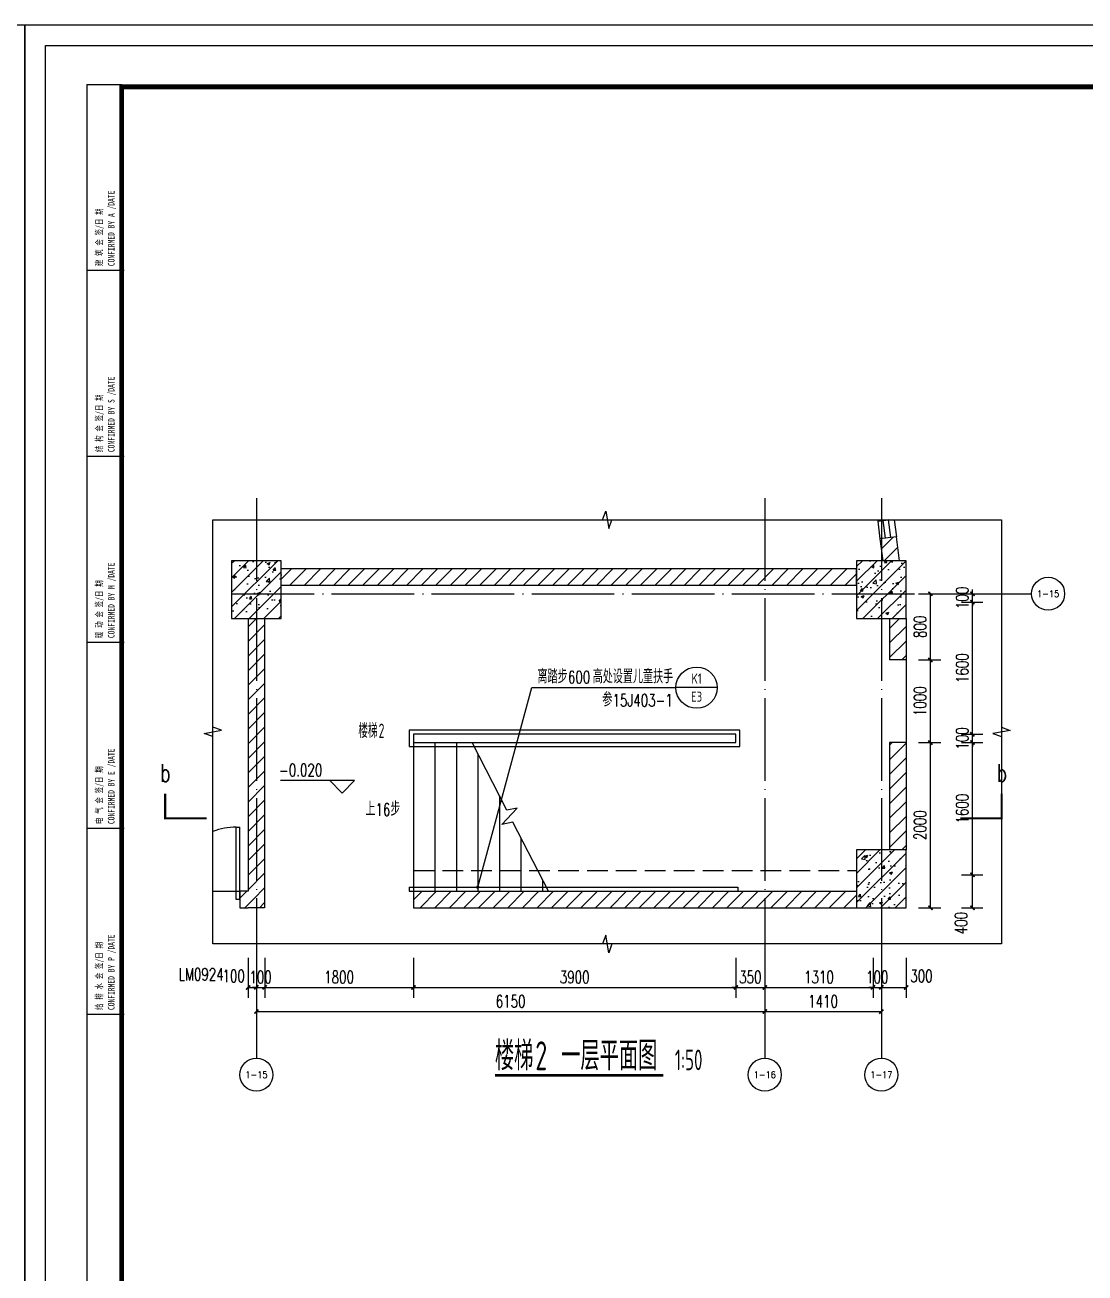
# Model space of a CAD drawing. Header units: millimetres. Extents: x -1048436 to -185795, y -983427 to 400387.
# Drawn here: x -578919 to -566095, y -673750 to -658650 of the extents above; entities that cross this region are included whole.
import ezdxf
from ezdxf.enums import TextEntityAlignment as Align

# ---------------------------------------------------------------- set-up
doc = ezdxf.new("R2010")
doc.units = ezdxf.units.MM
doc.header["$LTSCALE"] = 500
doc.linetypes.add('DASH', pattern=[0.35, 0.25, -0.1])
doc.linetypes.add('DOTE', pattern=[2.42, 2, -0.2, 0.02, -0.2])
for name, color, linetype in [('2017_11-sheet-L2$0$C-SHET-TTLB', 11, 'Continuous'), ('C-SHET-TTLB', 11, 'Continuous'), ('COLUMN', 254, 'Continuous'), ('DIM_LEAD', 3, 'Continuous'), ('DIM_SYMB', 3, 'Continuous'), ('PUB_DIM', 3, 'Continuous'), ('PUB_HATCH', 8, 'Continuous'), ('PUB_TEXT', 7, 'Continuous'), ('STAIR', 2, 'Continuous'), ('WINDOW', 4, 'Continuous'), ('建-填充', 9, 'Continuous'), ('建-墙', 254, 'Continuous'), ('建-文字', 4, 'Continuous'), ('建-符号', 13, 'Continuous'), ('建-符号-门编号', 13, 'Continuous'), ('建-轴线', 16, 'DOTE'), ('建-门扇', 32, 'Continuous')]:
    doc.layers.add(name, color=color, linetype=linetype)
doc.styles.add('2017_11-sheet-L2$0$SHEET-ECADI', font='simhei.ttf', dxfattribs={"width": 0.7})
doc.styles.add('_TCH_AXIS', font='COMPLEX', dxfattribs={"bigfont": 'GBCBIG'})
doc.styles.add('_TCH_DIM', font='SIMPLEX', dxfattribs={"bigfont": 'GBCBIG'})
doc.styles.add('_TCH_DIM_T3', font='SIMPLEX', dxfattribs={"width": 0.705882, "bigfont": 'GBCBIG'})
doc.styles.add('_TCH_LABEL', font='COMPLEX', dxfattribs={"bigfont": 'GBCBIG'})
doc.styles.add('_TCH_WINDOW', font='SIMPLEX', dxfattribs={"height": 3.5, "bigfont": 'GBCBIG'})
doc.styles.add('ECADI', font='hzs.shx', dxfattribs={"width": 0.7, "bigfont": 'hztxt.shx'})
doc.styles.add('XD2008', font='xd-hzs.shx', dxfattribs={"width": 0.7, "bigfont": 'xd-hztxt.shx'})
doc.dimstyles.new('_TCH_ARCH&&50', dxfattribs={"dimtxt": 148.75, "dimasz": 50, "dimexe": 125, "dimexo": 150, "dimgap": 50, "dimtad": 1, "dimdec": 0, "dimzin": 0, "dimdsep": 46, "dimtxsty": '_TCH_DIM_T3', "dimblk": 'ARCHTICK', "dimcen": 0.09, "dimclrt": 7, "dimazin": 2, "dimtfac": 1, "dimtdec": 0, "dimtix": 1, "dimtmove": 2, "dimatfit": 3, "dimldrblk": 'ARCHTICK', "dimfxl": 1, "dimtolj": 1, "dimtzin": 0, "dimarcsym": 0})
pattern_1 = [(45, (0, 89.76), (-88.388383, 88.388383), [])]
pattern_2 = [(45, (0, 0), (-88.388348, 88.388348), []), (50, (0, 0), (358.63009, -31.37607), [37.5, -412.5]), (355, (0, 0), (-69.37567, 376.09607), [30, -330]), (100.4514, (29.9, -2.6), (289.25469, 344.71977), [31.8701, -350.57106]), (46.1842, (0, 100), (533.62052, -82.7595), [56.25, -618.75]), (96.6356, (44.47, 93.1), (467.33135, 487.05894), [47.80514, -525.8565]), (351.1842, (0, 100), (467.33097, 487.0593), [45, -495]), (21, (50, 75), (298.45353, -201.30945), [37.5, -412.5]), (326, (50, 75), (121.65767, 362.57502), [30, -330]), (71.4514, (74.87, 58.22), (420.11131, 161.26525), [31.8701, -350.57106]), (37.5, (0, 0), (6.079928, 166.446927), [0, -326, 0, -335, 0, -331.25]), (7.5, (0, 0), (131.53477, 197.205856), [0, -191, 0, -318.5, 0, -126.25]), (327.5, (-111.5, 0), (266.911218, -11.277436), [0, -125, 0, -390, 0, -517.5]), (317.5, (-161.5, 0), (291.593085, 50.05249), [0, -162.5, 0, -259, 0, -367.5])]

# ---------------------------------------------------------------- blocks, each defined once
blk = doc.blocks.new('2017_11-sheet-L2$0$2014SHEET-L')
at = {"layer": '2017_11-sheet-L2$0$C-SHET-TTLB'}
for p, q in [((0, -45), (-9, -45)), ((0, -90), (-9, -90)), ((0, -135), (-9, -135)), ((0, -180), (-9, -180)), ((0, -225), (-9, -225))]:
    blk.add_line(p, q, dxfattribs=at)
at = {"layer": '2017_11-sheet-L2$0$C-SHET-TTLB', "style": '2017_11-sheet-L2$0$SHEET-ECADI', "width": 0.7}
for s, p in [('CONFIRMED BY A /DATE', (-2.33, -43.96)), ('建 筑 会 签/日 期', (-5.24, -43.96)), ('CONFIRMED BY S /DATE', (-2.33, -88.96)), ('结 构 会 签/日 期', (-5.24, -88.96)), ('CONFIRMED BY M /DATE', (-2.33, -133.96)), ('暖 动 会 签/日 期', (-5.24, -133.96)), ('电 气 会 签/日 期', (-5.24, -178.96)), ('CONFIRMED BY E /DATE', (-2.33, -178.96)), ('给 排 水 会 签/日 期', (-5.24, -223.96)), ('CONFIRMED BY P /DATE', (-2.33, -223.96))]:
    blk.add_text(s, height=1.6, rotation=90, dxfattribs=at).set_placement(p)
blk = doc.blocks.new('2017_11-sheet-L2', base_point=(18.4, 410))
at = {"layer": '2017_11-sheet-L2$0$C-SHET-TTLB'}
blk.add_blockref('2017_11-sheet-L2$0$2014SHEET-L', (19, 410.6), dxfattribs=at)
blk = doc.blocks.new('集团图框A1')
at = {"layer": 'C-SHET-TTLB'}
for q in [(259.85, -685.13), (268.25, -109.93)]:
    blk.add_line((259.85, -109.93), q, dxfattribs=at)
for points in [[(1095.85, -95.53), (1095.85, -699.53), (244.85, -699.53), (244.85, -95.53)], [(1090.85, -100.53), (1090.85, -694.53), (249.85, -694.53), (249.85, -100.53)]]:
    blk.add_lwpolyline(points, close=True, dxfattribs=at)
at = {"layer": 'C-SHET-TTLB', "const_width": 1.2}
blk.add_lwpolyline([(268.25, -110.53), (1080.85, -110.53), (1080.85, -684.53), (268.25, -684.53)], close=True, dxfattribs=at)
at = {"layer": 'C-SHET-TTLB'}
blk.add_blockref('2017_11-sheet-L2', (268.25, -110.53), dxfattribs=at)
at = {"color": 2, "style": 'ECADI', "width": 0.7}
for tag, p in [('序号1', (1009.72, -381.88)), ('记要1', (1037.92, -381.9)), ('日期1', (1073.26, -381.71)), ('序号2', (1009.72, -387.77)), ('记要2', (1037.92, -387.79)), ('日期2', (1073.26, -387.6)), ('序号3', (1009.72, -393.63)), ('记要3', (1037.92, -393.65)), ('日期3', (1073.26, -393.46)), ('序号4', (1009.72, -399.51)), ('记要4', (1037.92, -399.53)), ('日期4', (1073.26, -399.35)), ('合作设计单位', (1042.53, -542.75)), ('审定人', (1041.84, -561.74)), ('审核人', (1041.84, -571.23)), ('设计总负责人', (1041.84, -580.99)), ('专业负责人', (1041.84, -591.72)), ('校对人', (1041.84, -601.96)), ('设计人', (1041.84, -611.83)), ('建设单位上', (1044.38, -619.93)), ('建设单位中', (1044.38, -623.89)), ('建设单位下', (1044.38, -627.74)), ('项目名称上', (1044.35, -632.3)), ('项目名称中', (1044.35, -636.38)), ('项目名称下', (1044.35, -640.33)), ('子项', (1043.59, -646.93)), ('图名上', (1044.47, -653.59)), ('图名中', (1044.47, -657.5)), ('图名下', (1044.47, -661.62)), ('工程编号', (1027.1, -667.58)), ('阶段', (1063.92, -667.61)), ('比例', (1025.96, -674.19)), ('专业', (1063.72, -673.97)), ('日期', (1026.1, -680.73)), ('图别、图号', (1066.05, -680.84))]:
    blk.add_attdef(tag, text='', height=3.5, dxfattribs=at).set_placement(p, align=Align.MIDDLE)
blk = doc.blocks.new('A1')
blk.add_blockref('集团图框A1', (-609654.51, -640037.88))
blk = doc.blocks.new('_ArchTick')
at = {"color": 0, "linetype": 'ByBlock', "const_width": 0.4}
blk.add_lwpolyline([(-0.5, -0.5), (0.5, 0.5)], dxfattribs=at)
blk = doc.blocks.new('*D259')
at = {"layer": 'Defpoints', "color": 0, "transparency": 16777216}
for p in [(-568259, -665532), (-567966, -665532), (-568259, -666332)]:
    blk.add_point(p, dxfattribs=at)
at = {"layer": 'PUB_DIM', "color": 0, "lineweight": -2, "transparency": 16777216}
for p, q in [((-568109, -665532), (-567841, -665532)), ((-567966, -666332), (-567966, -665532)), ((-568109, -666332), (-567841, -666332))]:
    blk.add_line(p, q, dxfattribs=at)
at = {"layer": 'PUB_DIM', "color": 0, "lineweight": -2, "transparency": 16777216, "xscale": 50, "yscale": 50, "zscale": 50}
for p, rotation in [((-567966, -665532), 90), ((-567966, -666332), 270)]:
    blk.add_blockref('_ArchTick', p, dxfattribs=dict(at, rotation=rotation))
at = {"layer": 'PUB_DIM', "color": 7, "transparency": 16777216, "insert": (-568090, -665932), "char_height": 148.8, "attachment_point": 5, "rotation": 90, "style": '_TCH_DIM_T3'}
blk.add_mtext('\\A1;800', dxfattribs=at)
blk = doc.blocks.new('*D260')
at = {"layer": 'Defpoints', "color": 0, "transparency": 16777216}
for p in [(-568259, -666332), (-567966, -666332), (-568259, -667332)]:
    blk.add_point(p, dxfattribs=at)
at = {"layer": 'PUB_DIM', "color": 0, "lineweight": -2, "transparency": 16777216}
for p, q in [((-568109, -666332), (-567841, -666332)), ((-567966, -667332), (-567966, -666332)), ((-568109, -667332), (-567841, -667332))]:
    blk.add_line(p, q, dxfattribs=at)
at = {"layer": 'PUB_DIM', "color": 0, "lineweight": -2, "transparency": 16777216, "xscale": 50, "yscale": 50, "zscale": 50}
for p, rotation in [((-567966, -666332), 90), ((-567966, -667332), 270)]:
    blk.add_blockref('_ArchTick', p, dxfattribs=dict(at, rotation=rotation))
at = {"layer": 'PUB_DIM', "color": 7, "transparency": 16777216, "insert": (-568090, -666832), "char_height": 148.8, "attachment_point": 5, "rotation": 90, "style": '_TCH_DIM_T3'}
blk.add_mtext('\\A1;1000', dxfattribs=at)
blk = doc.blocks.new('*D261')
at = {"layer": 'Defpoints', "color": 0, "transparency": 16777216}
for p in [(-568259, -667332), (-567966, -667332), (-568259, -669332)]:
    blk.add_point(p, dxfattribs=at)
at = {"layer": 'PUB_DIM', "color": 0, "lineweight": -2, "transparency": 16777216}
for p, q in [((-568109, -667332), (-567841, -667332)), ((-567966, -669332), (-567966, -667332)), ((-568109, -669332), (-567841, -669332))]:
    blk.add_line(p, q, dxfattribs=at)
at = {"layer": 'PUB_DIM', "color": 0, "lineweight": -2, "transparency": 16777216, "xscale": 50, "yscale": 50, "zscale": 50}
for p, rotation in [((-567966, -667332), 90), ((-567966, -669332), 270)]:
    blk.add_blockref('_ArchTick', p, dxfattribs=dict(at, rotation=rotation))
at = {"layer": 'PUB_DIM', "color": 7, "transparency": 16777216, "insert": (-568090, -668332), "char_height": 148.8, "attachment_point": 5, "rotation": 90, "style": '_TCH_DIM_T3'}
blk.add_mtext('\\A1;2000', dxfattribs=at)
blk = doc.blocks.new('*D2658')
at = {"layer": 'Defpoints', "color": 0, "transparency": 16777216}
for p in [(-576119, -670361), (-569969, -670361), (-569969, -670587)]:
    blk.add_point(p, dxfattribs=at)
at = {"layer": 'PUB_DIM', "color": 0, "lineweight": -2, "transparency": 16777216}
for p, q in [((-576119, -670511), (-576119, -670712)), ((-576119, -670587), (-569969, -670587)), ((-569969, -670511), (-569969, -670712))]:
    blk.add_line(p, q, dxfattribs=at)
at = {"layer": 'PUB_DIM', "color": 0, "lineweight": -2, "transparency": 16777216, "xscale": 50, "yscale": 50, "zscale": 50, "rotation": 180}
blk.add_blockref('_ArchTick', (-576119, -670587), dxfattribs=at)
at = {"layer": 'PUB_DIM', "color": 0, "lineweight": -2, "transparency": 16777216, "xscale": 50, "yscale": 50, "zscale": 50}
blk.add_blockref('_ArchTick', (-569969, -670587), dxfattribs=at)
at = {"layer": 'PUB_DIM', "color": 7, "transparency": 16777216, "insert": (-573044, -670463), "char_height": 148.8, "attachment_point": 5, "style": '_TCH_DIM_T3'}
blk.add_mtext('\\A1;6150', dxfattribs=at)
blk = doc.blocks.new('*D2659')
at = {"layer": 'Defpoints', "color": 0, "transparency": 16777216}
for p in [(-569969, -670361), (-568559, -670361), (-568559, -670587)]:
    blk.add_point(p, dxfattribs=at)
at = {"layer": 'PUB_DIM', "color": 0, "lineweight": -2, "transparency": 16777216}
for p, q in [((-569969, -670511), (-569969, -670712)), ((-569969, -670587), (-568559, -670587)), ((-568559, -670511), (-568559, -670712))]:
    blk.add_line(p, q, dxfattribs=at)
at = {"layer": 'PUB_DIM', "color": 0, "lineweight": -2, "transparency": 16777216, "xscale": 50, "yscale": 50, "zscale": 50, "rotation": 180}
blk.add_blockref('_ArchTick', (-569969, -670587), dxfattribs=at)
at = {"layer": 'PUB_DIM', "color": 0, "lineweight": -2, "transparency": 16777216, "xscale": 50, "yscale": 50, "zscale": 50}
blk.add_blockref('_ArchTick', (-568559, -670587), dxfattribs=at)
at = {"layer": 'PUB_DIM', "color": 7, "transparency": 16777216, "insert": (-569264, -670463), "char_height": 148.8, "attachment_point": 5, "style": '_TCH_DIM_T3'}
blk.add_mtext('\\A1;1410', dxfattribs=at)
blk = doc.blocks.new('*D2660')
at = {"layer": 'Defpoints', "color": 0, "transparency": 16777216}
for p in [(-576219, -669788), (-576119, -669788), (-576119, -670294)]:
    blk.add_point(p, dxfattribs=at)
at = {"layer": 'PUB_DIM', "color": 0, "lineweight": -2, "transparency": 16777216}
for p, q in [((-576219, -669938), (-576219, -670419)), ((-576119, -669938), (-576119, -670419)), ((-576219, -670294), (-576119, -670294))]:
    blk.add_line(p, q, dxfattribs=at)
at = {"layer": 'PUB_DIM', "color": 0, "lineweight": -2, "transparency": 16777216, "xscale": 50, "yscale": 50, "zscale": 50, "rotation": 180}
blk.add_blockref('_ArchTick', (-576219, -670294), dxfattribs=at)
at = {"layer": 'PUB_DIM', "color": 0, "lineweight": -2, "transparency": 16777216, "xscale": 50, "yscale": 50, "zscale": 50}
blk.add_blockref('_ArchTick', (-576119, -670294), dxfattribs=at)
at = {"layer": 'PUB_DIM', "color": 7, "transparency": 16777216, "insert": (-576394, -670157), "char_height": 148.8, "attachment_point": 5, "style": '_TCH_DIM_T3'}
blk.add_mtext('\\A1;100', dxfattribs=at)
blk = doc.blocks.new('*D2661')
at = {"layer": 'Defpoints', "color": 0, "transparency": 16777216}
for p in [(-576119, -669788), (-576019, -669788), (-576019, -670294)]:
    blk.add_point(p, dxfattribs=at)
at = {"layer": 'PUB_DIM', "color": 0, "lineweight": -2, "transparency": 16777216}
for p, q in [((-576119, -669938), (-576119, -670419)), ((-576019, -669938), (-576019, -670419)), ((-576119, -670294), (-576169, -670294)), ((-576119, -670294), (-576019, -670294)), ((-576019, -670294), (-575969, -670294))]:
    blk.add_line(p, q, dxfattribs=at)
at = {"layer": 'PUB_DIM', "color": 0, "lineweight": -2, "transparency": 16777216, "xscale": 50, "yscale": 50, "zscale": 50}
blk.add_blockref('_ArchTick', (-576119, -670294), dxfattribs=at)
at = {"layer": 'PUB_DIM', "color": 0, "lineweight": -2, "transparency": 16777216, "xscale": 50, "yscale": 50, "zscale": 50, "rotation": 180}
blk.add_blockref('_ArchTick', (-576019, -670294), dxfattribs=at)
at = {"layer": 'PUB_DIM', "color": 7, "transparency": 16777216, "insert": (-576069, -670170), "char_height": 148.8, "attachment_point": 5, "style": '_TCH_DIM_T3'}
blk.add_mtext('\\A1;100', dxfattribs=at)
blk = doc.blocks.new('*D2662')
at = {"layer": 'Defpoints', "color": 0, "transparency": 16777216}
for p in [(-576019, -669788), (-574219, -669788), (-574219, -670294)]:
    blk.add_point(p, dxfattribs=at)
at = {"layer": 'PUB_DIM', "color": 0, "lineweight": -2, "transparency": 16777216}
for p, q in [((-576019, -669938), (-576019, -670419)), ((-574219, -669938), (-574219, -670419)), ((-576019, -670294), (-574219, -670294))]:
    blk.add_line(p, q, dxfattribs=at)
at = {"layer": 'PUB_DIM', "color": 0, "lineweight": -2, "transparency": 16777216, "xscale": 50, "yscale": 50, "zscale": 50, "rotation": 180}
blk.add_blockref('_ArchTick', (-576019, -670294), dxfattribs=at)
at = {"layer": 'PUB_DIM', "color": 0, "lineweight": -2, "transparency": 16777216, "xscale": 50, "yscale": 50, "zscale": 50}
blk.add_blockref('_ArchTick', (-574219, -670294), dxfattribs=at)
at = {"layer": 'PUB_DIM', "color": 7, "transparency": 16777216, "insert": (-575119, -670170), "char_height": 148.8, "attachment_point": 5, "style": '_TCH_DIM_T3'}
blk.add_mtext('\\A1;1800', dxfattribs=at)
blk = doc.blocks.new('*D2663')
at = {"layer": 'Defpoints', "color": 0, "transparency": 16777216}
for p in [(-574219, -669788), (-570319, -669788), (-570319, -670294)]:
    blk.add_point(p, dxfattribs=at)
at = {"layer": 'PUB_DIM', "color": 0, "lineweight": -2, "transparency": 16777216}
for p, q in [((-574219, -669938), (-574219, -670419)), ((-570319, -669938), (-570319, -670419)), ((-574219, -670294), (-570319, -670294))]:
    blk.add_line(p, q, dxfattribs=at)
at = {"layer": 'PUB_DIM', "color": 0, "lineweight": -2, "transparency": 16777216, "xscale": 50, "yscale": 50, "zscale": 50, "rotation": 180}
blk.add_blockref('_ArchTick', (-574219, -670294), dxfattribs=at)
at = {"layer": 'PUB_DIM', "color": 0, "lineweight": -2, "transparency": 16777216, "xscale": 50, "yscale": 50, "zscale": 50}
blk.add_blockref('_ArchTick', (-570319, -670294), dxfattribs=at)
at = {"layer": 'PUB_DIM', "color": 7, "transparency": 16777216, "insert": (-572269, -670170), "char_height": 148.8, "attachment_point": 5, "style": '_TCH_DIM_T3'}
blk.add_mtext('\\A1;3900', dxfattribs=at)
blk = doc.blocks.new('*D2664')
at = {"layer": 'Defpoints', "color": 0, "transparency": 16777216}
for p in [(-570319, -669788), (-569969, -669788), (-569969, -670294)]:
    blk.add_point(p, dxfattribs=at)
at = {"layer": 'PUB_DIM', "color": 0, "lineweight": -2, "transparency": 16777216}
for p, q in [((-570319, -669938), (-570319, -670419)), ((-569969, -669938), (-569969, -670419)), ((-570319, -670294), (-570369, -670294)), ((-570319, -670294), (-569969, -670294)), ((-569969, -670294), (-569919, -670294))]:
    blk.add_line(p, q, dxfattribs=at)
at = {"layer": 'PUB_DIM', "color": 0, "lineweight": -2, "transparency": 16777216, "xscale": 50, "yscale": 50, "zscale": 50}
blk.add_blockref('_ArchTick', (-570319, -670294), dxfattribs=at)
at = {"layer": 'PUB_DIM', "color": 0, "lineweight": -2, "transparency": 16777216, "xscale": 50, "yscale": 50, "zscale": 50, "rotation": 180}
blk.add_blockref('_ArchTick', (-569969, -670294), dxfattribs=at)
at = {"layer": 'PUB_DIM', "color": 7, "transparency": 16777216, "insert": (-570144, -670170), "char_height": 148.8, "attachment_point": 5, "style": '_TCH_DIM_T3'}
blk.add_mtext('\\A1;350', dxfattribs=at)
blk = doc.blocks.new('*D2665')
at = {"layer": 'Defpoints', "color": 0, "transparency": 16777216}
for p in [(-569969, -669788), (-568659, -669788), (-568659, -670294)]:
    blk.add_point(p, dxfattribs=at)
at = {"layer": 'PUB_DIM', "color": 0, "lineweight": -2, "transparency": 16777216}
for p, q in [((-569969, -669938), (-569969, -670419)), ((-568659, -669938), (-568659, -670419)), ((-569969, -670294), (-568659, -670294))]:
    blk.add_line(p, q, dxfattribs=at)
at = {"layer": 'PUB_DIM', "color": 0, "lineweight": -2, "transparency": 16777216, "xscale": 50, "yscale": 50, "zscale": 50, "rotation": 180}
blk.add_blockref('_ArchTick', (-569969, -670294), dxfattribs=at)
at = {"layer": 'PUB_DIM', "color": 0, "lineweight": -2, "transparency": 16777216, "xscale": 50, "yscale": 50, "zscale": 50}
blk.add_blockref('_ArchTick', (-568659, -670294), dxfattribs=at)
at = {"layer": 'PUB_DIM', "color": 7, "transparency": 16777216, "insert": (-569314, -670170), "char_height": 148.8, "attachment_point": 5, "style": '_TCH_DIM_T3'}
blk.add_mtext('\\A1;1310', dxfattribs=at)
blk = doc.blocks.new('*D2666')
at = {"layer": 'Defpoints', "color": 0, "transparency": 16777216}
for p in [(-568659, -669788), (-568559, -669788), (-568559, -670294)]:
    blk.add_point(p, dxfattribs=at)
at = {"layer": 'PUB_DIM', "color": 0, "lineweight": -2, "transparency": 16777216}
for p, q in [((-568659, -669938), (-568659, -670419)), ((-568559, -669938), (-568559, -670419)), ((-568659, -670294), (-568709, -670294)), ((-568659, -670294), (-568559, -670294)), ((-568559, -670294), (-568509, -670294))]:
    blk.add_line(p, q, dxfattribs=at)
at = {"layer": 'PUB_DIM', "color": 0, "lineweight": -2, "transparency": 16777216, "xscale": 50, "yscale": 50, "zscale": 50}
blk.add_blockref('_ArchTick', (-568659, -670294), dxfattribs=at)
at = {"layer": 'PUB_DIM', "color": 0, "lineweight": -2, "transparency": 16777216, "xscale": 50, "yscale": 50, "zscale": 50, "rotation": 180}
blk.add_blockref('_ArchTick', (-568559, -670294), dxfattribs=at)
at = {"layer": 'PUB_DIM', "color": 7, "transparency": 16777216, "insert": (-568609, -670170), "char_height": 148.8, "attachment_point": 5, "style": '_TCH_DIM_T3'}
blk.add_mtext('\\A1;100', dxfattribs=at)
blk = doc.blocks.new('*D2667')
at = {"layer": 'Defpoints', "color": 0, "transparency": 16777216}
for p in [(-568559, -669788), (-568259, -669788), (-568259, -670294)]:
    blk.add_point(p, dxfattribs=at)
at = {"layer": 'PUB_DIM', "color": 0, "lineweight": -2, "transparency": 16777216}
for p, q in [((-568559, -669938), (-568559, -670419)), ((-568259, -669938), (-568259, -670419)), ((-568559, -670294), (-568259, -670294))]:
    blk.add_line(p, q, dxfattribs=at)
at = {"layer": 'PUB_DIM', "color": 0, "lineweight": -2, "transparency": 16777216, "xscale": 50, "yscale": 50, "zscale": 50, "rotation": 180}
blk.add_blockref('_ArchTick', (-568559, -670294), dxfattribs=at)
at = {"layer": 'PUB_DIM', "color": 0, "lineweight": -2, "transparency": 16777216, "xscale": 50, "yscale": 50, "zscale": 50}
blk.add_blockref('_ArchTick', (-568259, -670294), dxfattribs=at)
at = {"layer": 'PUB_DIM', "color": 7, "transparency": 16777216, "insert": (-568074, -670157), "char_height": 148.8, "attachment_point": 5, "style": '_TCH_DIM_T3'}
blk.add_mtext('\\A1;300', dxfattribs=at)
blk = doc.blocks.new('*D2668')
at = {"layer": 'Defpoints', "color": 0, "transparency": 16777216}
for p in [(-567738, -665532), (-567457, -665532), (-567738, -665632)]:
    blk.add_point(p, dxfattribs=at)
at = {"layer": 'PUB_DIM', "color": 0, "lineweight": -2, "transparency": 16777216}
for p, q in [((-567588, -665532), (-567332, -665532)), ((-567457, -665532), (-567457, -665482)), ((-567457, -665632), (-567457, -665532)), ((-567588, -665632), (-567332, -665632)), ((-567457, -665632), (-567457, -665682))]:
    blk.add_line(p, q, dxfattribs=at)
at = {"layer": 'PUB_DIM', "color": 0, "lineweight": -2, "transparency": 16777216, "xscale": 50, "yscale": 50, "zscale": 50}
for p, rotation in [((-567457, -665532), 270), ((-567457, -665632), 90)]:
    blk.add_blockref('_ArchTick', p, dxfattribs=dict(at, rotation=rotation))
at = {"layer": 'PUB_DIM', "color": 7, "transparency": 16777216, "insert": (-567581, -665582), "char_height": 148.8, "attachment_point": 5, "rotation": 90, "style": '_TCH_DIM_T3'}
blk.add_mtext('\\A1;100', dxfattribs=at)
blk = doc.blocks.new('*D2669')
at = {"layer": 'Defpoints', "color": 0, "transparency": 16777216}
for p in [(-567738, -665632), (-567457, -665632), (-567738, -667232)]:
    blk.add_point(p, dxfattribs=at)
at = {"layer": 'PUB_DIM', "color": 0, "lineweight": -2, "transparency": 16777216}
for p, q in [((-567588, -665632), (-567332, -665632)), ((-567457, -667232), (-567457, -665632)), ((-567588, -667232), (-567332, -667232))]:
    blk.add_line(p, q, dxfattribs=at)
at = {"layer": 'PUB_DIM', "color": 0, "lineweight": -2, "transparency": 16777216, "xscale": 50, "yscale": 50, "zscale": 50}
for p, rotation in [((-567457, -665632), 90), ((-567457, -667232), 270)]:
    blk.add_blockref('_ArchTick', p, dxfattribs=dict(at, rotation=rotation))
at = {"layer": 'PUB_DIM', "color": 7, "transparency": 16777216, "insert": (-567581, -666432), "char_height": 148.8, "attachment_point": 5, "rotation": 90, "style": '_TCH_DIM_T3'}
blk.add_mtext('\\A1;1600', dxfattribs=at)
blk = doc.blocks.new('*D2670')
at = {"layer": 'Defpoints', "color": 0, "transparency": 16777216}
for p in [(-567738, -667232), (-567457, -667232), (-567738, -667332)]:
    blk.add_point(p, dxfattribs=at)
at = {"layer": 'PUB_DIM', "color": 0, "lineweight": -2, "transparency": 16777216}
for p, q in [((-567588, -667232), (-567332, -667232)), ((-567457, -667232), (-567457, -667182)), ((-567457, -667332), (-567457, -667232)), ((-567588, -667332), (-567332, -667332)), ((-567457, -667332), (-567457, -667382))]:
    blk.add_line(p, q, dxfattribs=at)
at = {"layer": 'PUB_DIM', "color": 0, "lineweight": -2, "transparency": 16777216, "xscale": 50, "yscale": 50, "zscale": 50}
for p, rotation in [((-567457, -667232), 270), ((-567457, -667332), 90)]:
    blk.add_blockref('_ArchTick', p, dxfattribs=dict(at, rotation=rotation))
at = {"layer": 'PUB_DIM', "color": 7, "transparency": 16777216, "insert": (-567581, -667282), "char_height": 148.8, "attachment_point": 5, "rotation": 90, "style": '_TCH_DIM_T3'}
blk.add_mtext('\\A1;100', dxfattribs=at)
blk = doc.blocks.new('*D2671')
at = {"layer": 'Defpoints', "color": 0, "transparency": 16777216}
for p in [(-567738, -667332), (-567457, -667332), (-567738, -668932)]:
    blk.add_point(p, dxfattribs=at)
at = {"layer": 'PUB_DIM', "color": 0, "lineweight": -2, "transparency": 16777216}
for p, q in [((-567588, -667332), (-567332, -667332)), ((-567457, -668932), (-567457, -667332)), ((-567588, -668932), (-567332, -668932))]:
    blk.add_line(p, q, dxfattribs=at)
at = {"layer": 'PUB_DIM', "color": 0, "lineweight": -2, "transparency": 16777216, "xscale": 50, "yscale": 50, "zscale": 50}
for p, rotation in [((-567457, -667332), 90), ((-567457, -668932), 270)]:
    blk.add_blockref('_ArchTick', p, dxfattribs=dict(at, rotation=rotation))
at = {"layer": 'PUB_DIM', "color": 7, "transparency": 16777216, "insert": (-567581, -668132), "char_height": 148.8, "attachment_point": 5, "rotation": 90, "style": '_TCH_DIM_T3'}
blk.add_mtext('\\A1;1600', dxfattribs=at)
blk = doc.blocks.new('*D2672')
at = {"layer": 'Defpoints', "color": 0, "transparency": 16777216}
for p in [(-567738, -668932), (-567457, -668932), (-567738, -669332)]:
    blk.add_point(p, dxfattribs=at)
at = {"layer": 'PUB_DIM', "color": 0, "lineweight": -2, "transparency": 16777216}
for p, q in [((-567588, -668932), (-567332, -668932)), ((-567457, -669332), (-567457, -668932)), ((-567588, -669332), (-567332, -669332))]:
    blk.add_line(p, q, dxfattribs=at)
at = {"layer": 'PUB_DIM', "color": 0, "lineweight": -2, "transparency": 16777216, "xscale": 50, "yscale": 50, "zscale": 50}
for p, rotation in [((-567457, -668932), 90), ((-567457, -669332), 270)]:
    blk.add_blockref('_ArchTick', p, dxfattribs=dict(at, rotation=rotation))
at = {"layer": 'PUB_DIM', "color": 7, "transparency": 16777216, "insert": (-567594, -669517), "char_height": 148.8, "attachment_point": 5, "rotation": 90, "style": '_TCH_DIM_T3'}
blk.add_mtext('\\A1;400', dxfattribs=at)

msp = doc.modelspace()

# ---------------------------------------------------------------- hatches: boundary and pattern name
at = {"layer": 'PUB_HATCH'}
h = msp.add_hatch(dxfattribs=at)
h.set_pattern_fill('钢筋混凝土', color=256, scale=50, style=0)
h.set_pattern_definition(pattern_2)
h.paths.add_polyline_path([(-576419.2, -665131.5), (-576419.2, -665831.5), (-575819.2, -665831.5), (-575819.2, -665131.5)])
h = msp.add_hatch(dxfattribs=at)
h.set_pattern_fill('钢筋混凝土', color=256, scale=50, style=0)
h.set_pattern_definition(pattern_2)
h.paths.add_polyline_path([(-568859.2, -665131.5), (-568859.2, -665831.5), (-568259.2, -665831.5), (-568259.2, -665131.5)])
h = msp.add_hatch(dxfattribs=at)
h.set_pattern_fill('钢筋混凝土', color=256, scale=50, style=0)
h.set_pattern_definition(pattern_2)
h.paths.add_polyline_path([(-568859.2, -668631.5), (-568859.2, -669331.5), (-568259.2, -669331.5), (-568259.2, -668631.5)])
at = {"layer": '建-填充'}
h = msp.add_hatch(dxfattribs=at)
h.set_pattern_fill('普通砖', color=256, scale=50, style=0)
h.set_pattern_definition(pattern_1)
h.paths.add_polyline_path([(-568605.2, -664636.7), (-568603.1, -664653.5), (-568470.8, -664636.7)])
h = msp.add_hatch(dxfattribs=at)
h.set_pattern_fill('普通砖', color=256, scale=50, style=0)
h.set_pattern_definition(pattern_1)
h.paths.add_polyline_path([(-568542.3, -665131.5), (-568340.7, -665131.5), (-568377.5, -664842.4), (-568575.9, -664867.6)])
h = msp.add_hatch(dxfattribs=at)
h.set_pattern_fill('普通砖', color=256, scale=50, style=0)
h.set_pattern_definition(pattern_1)
h.paths.add_polyline_path([(-575819.2, -665231.5), (-575819.2, -665431.5), (-568859.2, -665431.5), (-568859.2, -665231.5)])
h = msp.add_hatch(dxfattribs=at)
h.set_pattern_fill('普通砖', color=256, scale=50, style=0)
h.set_pattern_definition(pattern_1)
h.paths.add_polyline_path([(-576219.2, -665831.5), (-576219.2, -669131.5), (-576152.6, -669231.5), (-576019.2, -669231.5), (-576019.2, -665831.5)])
h = msp.add_hatch(dxfattribs=at)
h.set_pattern_fill('普通砖', color=256, scale=50, style=0)
h.set_pattern_definition(pattern_1)
h.paths.add_polyline_path([(-568259.2, -665831.5), (-568459.2, -665831.5), (-568459.2, -666331.5), (-568259.2, -666331.5)])
h = msp.add_hatch(dxfattribs=at)
h.set_pattern_fill('普通砖', color=256, scale=50, style=0)
h.set_pattern_definition(pattern_1)
h.paths.add_polyline_path([(-568459.2, -668631.5), (-568259.2, -668631.5), (-568259.2, -667331.5), (-568459.2, -667331.5)])
h = msp.add_hatch(dxfattribs=at)
h.set_pattern_fill('普通砖', color=256, scale=50, style=0)
h.set_pattern_definition(pattern_1)
h.paths.add_polyline_path([(-576219.2, -669131.5), (-576319.2, -669131.5), (-576319.2, -669331.5), (-576219.2, -669331.5), (-576152.6, -669231.5)])
h = msp.add_hatch(dxfattribs=at)
h.set_pattern_fill('普通砖', color=256, scale=50, style=0)
h.set_pattern_definition(pattern_1)
h.paths.add_polyline_path([(-576152.6, -669231.5), (-576219.2, -669331.5), (-576019.2, -669331.5), (-576019.2, -669231.5)])
h = msp.add_hatch(dxfattribs=at)
h.set_pattern_fill('普通砖', color=256, scale=50, style=0)
h.set_pattern_definition(pattern_1)
h.paths.add_polyline_path([(-568859.2, -669331.5), (-568859.2, -669131.5), (-574219.2, -669131.5), (-574219.2, -669331.5)])

# ---------------------------------------------------------------- linework, layer by layer
for p, q in [((-568859.2, -665231.5), (-575819.2, -665231.5)), ((-568859.2, -665431.5), (-568859.2, -665231.5)), ((-568259.2, -665831.5), (-568259.2, -668631.5))]:
    msp.add_line(p, q)
msp.add_lwpolyline([(-576644.4, -664636.7), (-567104.4, -664636.7), (-567104.4, -669769.2), (-576644.4, -669769.2)], close=True)
at = {"layer": 'COLUMN'}
for p, q in [((-576419.2, -665131.5), (-576419.2, -665831.5)), ((-575819.2, -665131.5), (-576419.2, -665131.5)), ((-575819.2, -665831.5), (-575819.2, -665131.5)), ((-568859.2, -665131.5), (-568859.2, -665831.5)), ((-568259.2, -665131.5), (-568859.2, -665131.5)), ((-568259.2, -665831.5), (-568259.2, -665131.5)), ((-576419.2, -665831.5), (-575819.2, -665831.5)), ((-568859.2, -665831.5), (-568259.2, -665831.5)), ((-568859.2, -668631.5), (-568859.2, -669331.5)), ((-568259.2, -668631.5), (-568859.2, -668631.5)), ((-568259.2, -669331.5), (-568259.2, -668631.5)), ((-568859.2, -669331.5), (-568259.2, -669331.5))]:
    msp.add_line(p, q, dxfattribs=at)
at = {"layer": 'DIM_LEAD'}
for p, q in [((-573441.1, -669081.5), (-572785.2, -666667.9)), ((-573441.1, -669081.5), (-572785.2, -666667.9)), ((-572785.2, -666667.9), (-571044.4, -666667.9))]:
    msp.add_line(p, q, dxfattribs=at)
at = {"layer": 'DIM_LEAD', "const_width": 20}
msp.add_lwpolyline([(-573443.7, -669091.2, 1), (-573438.4, -669071.9, 1)], format="xyb", close=True, dxfattribs=at)
msp.add_lwpolyline([(-573443.7, -669091.2, 1), (-573438.4, -669071.9, 1)], format="xyb", close=True, dxfattribs=at)
at = {"layer": 'DIM_SYMB', "const_width": 25}
for points in [[(-576722.7, -668249.5), (-577222.7, -668249.5), (-577222.7, -667949.5)], [(-567104.4, -667949.5), (-567104.4, -668249.5), (-567604.4, -668249.5)]]:
    msp.add_lwpolyline(points, dxfattribs=at)
at = {"layer": 'DIM_SYMB'}
msp.add_lwpolyline([(-574349.2, -668131.5, 0, 0, 0), (-573329.2, -668131.5, 40, 0, 0), (-573179.2, -668131.5, 0, 0, 0)], format="xyseb", dxfattribs=at)
at = {"layer": 'PUB_HATCH', "color": 8, "linetype": 'DASH', "ltscale": 2}
msp.add_line((-574219.2, -668881.5), (-568859.2, -668881.5), dxfattribs=at)
at = {"layer": 'STAIR'}
for p, q in [((-574269.2, -667181.5), (-574269.2, -667381.5)), ((-570269.2, -667181.5), (-574269.2, -667181.5)), ((-574219.2, -667231.5), (-574219.2, -667331.5)), ((-570319.2, -667231.5), (-574219.2, -667231.5)), ((-570319.2, -667331.5), (-570319.2, -667231.5)), ((-570269.2, -667381.5), (-570269.2, -667181.5)), ((-574269.2, -667381.5), (-570269.2, -667381.5)), ((-574219.2, -667331.5), (-573511, -667331.5)), ((-574219.2, -667331.5), (-574219.2, -669131.5)), ((-574219.2, -667331.5), (-570319.2, -667331.5)), ((-573959.2, -667331.5), (-573959.2, -669131.5)), ((-573699.2, -667331.5), (-573699.2, -669131.5)), ((-573090.2, -668151.6), (-573511, -667331.5)), ((-573439.2, -667471.6), (-573439.2, -669131.5)), ((-573179.2, -667978.2), (-573179.2, -669131.5)), ((-573149.2, -668322.1), (-572966.4, -668124.9)), ((-572966.4, -668124.9), (-573090.2, -668151.6)), ((-573017.3, -668293.7), (-573149.2, -668322.1)), ((-572587.3, -669131.5), (-573017.3, -668293.7)), ((-572919.2, -668484.8), (-572919.2, -669131.5)), ((-572659.2, -668991.4), (-572659.2, -669131.5)), ((-574269.2, -669081.5), (-570294.2, -669081.5)), ((-574269.2, -669081.5), (-574269.2, -669131.5)), ((-574269.2, -669131.5), (-570294.2, -669131.5)), ((-574219.2, -669131.5), (-572587.3, -669131.5)), ((-570294.2, -669081.5), (-570294.2, -669131.5))]:
    msp.add_line(p, q, dxfattribs=at)
at = {"layer": 'WINDOW'}
for p, q in [((-568470.8, -664636.7), (-568603.1, -664653.5)), ((-568603.1, -664653.5), (-568575.9, -664867.6)), ((-568509.7, -664859.2), (-568537, -664645.1)), ((-568443.6, -664850.8), (-568470.8, -664636.7)), ((-568403.6, -664636.7), (-568377.5, -664842.4)), ((-568377.5, -664842.4), (-568575.9, -664867.6))]:
    msp.add_line(p, q, dxfattribs=at)
at = {"layer": '建-墙'}
for p, q in [((-568605.2, -664636.7), (-568603.1, -664653.5)), ((-568603.1, -664653.5), (-568470.8, -664636.7)), ((-568377.5, -664842.4), (-568575.9, -664867.6)), ((-568340.7, -665131.5), (-568377.5, -664842.4)), ((-568575.9, -664867.6), (-568542.3, -665131.5)), ((-568859.2, -665231.5), (-575819.2, -665231.5)), ((-568859.2, -665431.5), (-575819.2, -665431.5)), ((-576219.2, -665831.5), (-576219.2, -669131.5)), ((-576019.2, -665831.5), (-576019.2, -669231.5)), ((-568459.2, -665831.5), (-568459.2, -666331.5)), ((-568259.2, -665831.5), (-568259.2, -666331.5)), ((-568259.2, -666331.5), (-568459.2, -666331.5)), ((-568459.2, -667331.5), (-568459.2, -668631.5)), ((-568259.2, -667331.5), (-568459.2, -667331.5)), ((-568259.2, -667331.5), (-568259.2, -668631.5)), ((-576219.2, -669131.5), (-576319.2, -669131.5)), ((-576319.2, -669131.5), (-576319.2, -669331.5)), ((-576019.2, -669231.5), (-576019.2, -669331.5)), ((-574219.2, -669131.5), (-568859.2, -669131.5)), ((-574219.2, -669131.5), (-574219.2, -669331.5)), ((-576319.2, -669331.5), (-576219.2, -669331.5)), ((-576219.2, -669331.5), (-576219.2, -669331.5)), ((-576019.2, -669331.5), (-576219.2, -669331.5)), ((-574219.2, -669331.5), (-568859.2, -669331.5))]:
    msp.add_line(p, q, dxfattribs=at)
at = {"layer": '建-符号'}
for p, q in [((-566943.7, -665531.5), (-566741.5, -665531.5)), ((-570544.4, -666667.9), (-571044.4, -666667.9)), ((-574932.1, -667792.4), (-575829.1, -667792.4)), ((-575082.1, -667942.4), (-575232.1, -667792.4)), ((-575082.1, -667942.4), (-574932.1, -667792.4)), ((-567104.4, -669769.2), (-567104.4, -669769.2)), ((-567104.4, -669769.2), (-567104.4, -669769.2)), ((-576119.2, -670948), (-576119.2, -671150.2)), ((-569969.2, -670948), (-569969.2, -671150.2)), ((-568559.2, -670948), (-568559.2, -671150.2))]:
    msp.add_line(p, q, dxfattribs=at)
for points in [[(-576644.4, -664636.7), (-571930.6, -664636.7), (-571892.4, -664531.7), (-571855.4, -664741.7), (-571818.1, -664636.7), (-567104.4, -664636.7)], [(-576644.4, -669769.2), (-576644.4, -667259.2), (-576749.4, -667221), (-576539.4, -667183.9), (-576644.4, -667146.7), (-576644.4, -664636.7)], [(-567104.4, -664636.7), (-567104.4, -667146.7), (-566999.4, -667184.9), (-567209.4, -667221.9), (-567104.4, -667259.2), (-567104.4, -669769.2)], [(-567104.4, -669769.2), (-571818.1, -669769.2), (-571856.3, -669874.2), (-571893.4, -669664.2), (-571930.6, -669769.2), (-576644.4, -669769.2)]]:
    msp.add_lwpolyline(points, dxfattribs=at)
at = {"layer": '建-符号', "const_width": 35}
msp.add_lwpolyline([(-573234.2, -671357.8), (-571197.1, -671357.8)], dxfattribs=at)
at = {"layer": '建-符号'}
for centre, radius in [((-566541.5, -665531.5), 200), ((-570794.4, -666667.9), 250), ((-576119.2, -671350.2), 200), ((-569969.2, -671350.2), 200), ((-568559.2, -671350.2), 200)]:
    msp.add_circle(centre, radius, dxfattribs=at)
at = {"layer": '建-轴线'}
for p, q in [((-576119.2, -664374.4), (-576119.2, -670948)), ((-569969.2, -664374.4), (-569969.2, -670948)), ((-568559.2, -664374.4), (-568559.2, -670948))]:
    msp.add_line(p, q, dxfattribs=at)
msp.add_lwpolyline([(-576419.2, -665531.5), (-566943.7, -665531.5)], dxfattribs=at)
at = {"layer": '建-门扇'}
for p, q in [((-576364.2, -668354), (-576319.2, -668354)), ((-576364.2, -669231.5), (-576364.2, -668354)), ((-576319.2, -669231.5), (-576319.2, -668354)), ((-576644.4, -669131.5), (-576319.2, -669131.5)), ((-576319.2, -669231.5), (-576364.2, -669231.5))]:
    msp.add_line(p, q, dxfattribs=at)
msp.add_arc((-576341.7, -669231.5), 877.5, 91.46928, 110.17447, dxfattribs=at)

# ---------------------------------------------------------------- block references
at = {"xscale": 50, "yscale": 50, "zscale": 50}
for p in [(29849014, 31348020.2), (29891564, 31348020.2)]:
    msp.add_blockref('A1', p, dxfattribs=at)

# ---------------------------------------------------------------- texts
at = {"layer": 'PUB_TEXT', "style": '_TCH_DIM'}
for s, height, p in [('离踏步', 168.79, (-572718.7, -666615.4)), ('高处设置儿童扶手', 168.79, (-572050.1, -666615.4)), ('参', 168.8, (-571934.8, -666895.4)), ('上', 168.8, (-574801.3, -668219)), ('步', 168.8, (-574498.5, -668219))]:
    msp.add_text(s, height=height, dxfattribs=at).set_placement(p)
at = {"layer": 'PUB_TEXT'}
for s, height, style, width, p in [('600', 148.75, '_TCH_DIM', 0.705882, (-572350.1, -666615.4)), ('15J403-1', 148.75, '_TCH_DIM', 0.705882, (-571811.9, -666895.4)), ('b', 212.5, '_TCH_LABEL', 0.705882, (-577279.8, -667805.7)), ('b', 212.5, '_TCH_LABEL', 0.705882, (-567161.5, -667805.7)), ('16', 148.75, '_TCH_DIM', 0.705882, (-574678.5, -668219)), ('楼梯', 350, 'XD2008', 0.7, (-573234.2, -671296.1)), ('2', 350, 'XD2008', 0.7, (-572744.2, -671296.1)), ('一层平面图', 350, 'XD2008', 0.7, (-572432.3, -671296.1)), ('1:50', 250, 'XD2008', 0.7, (-571057.1, -671296.1))]:
    msp.add_text(s, height=height, dxfattribs=dict(at, style=style, width=width)).set_placement(p)
at = {"layer": '建-文字', "style": '_TCH_AXIS'}
for s, p, p2 in [('1-15', (-566675.6, -665571.7), (-566407.4, -665571.7)), ('1-15', (-576253.3, -671390.5), (-575985.1, -671390.5)), ('1-16', (-570103.3, -671390.5), (-569835.1, -671390.5)), ('1-17', (-568693.3, -671390.5), (-568425.1, -671390.5))]:
    msp.add_text(s, height=80.46, dxfattribs=at).set_placement(p, p2, align=Align.FIT)
at = {"layer": '建-文字', "style": 'XD2008', "width": 1.238095}
for s, height, p, p2 in [('K1', 124.14, (-570856.5, -666620.6), (-570732.3, -666620.6)), ('E3', 121.97, (-570861.5, -666837.4), (-570727.3, -666837.4))]:
    msp.add_text(s, height=height, dxfattribs=at).set_placement(p, p2, align=Align.FIT)
at = {"layer": '建-文字'}
for s, height, style, width, p in [('楼梯', 175, 'XD2008', 0.7, (-574886.4, -667277.1)), ('2', 175, 'XD2008', 0.7, (-574641.4, -667277.1)), ('-0.020', 148.75, '_TCH_DIM', 0.705882, (-575844.1, -667739.9))]:
    msp.add_text(s, height=height, dxfattribs=dict(at, style=style, width=width)).set_placement(p)
at = {"layer": '建-符号-门编号', "style": '_TCH_WINDOW', "width": 0.705882}
msp.add_text('LM0924', height=148.75, dxfattribs=at).set_placement((-577059.2, -670210.8))

# ---------------------------------------------------------------- dimensions: what is measured, and where the dimension line sits
at = {"layer": 'PUB_DIM'}
for p1, p2, distance, picture, middle in [((-567737.7, -665631.5), (-567737.7, -665531.5), -281.1, '*D2668', (-567581, -665581.5)), ((-568259.2, -666331.5), (-568259.2, -665531.5), -293.5, '*D259', (-568090, -665931.5)), ((-567737.7, -667231.5), (-567737.7, -665631.5), -281.1, '*D2669', (-567581, -666431.5)), ((-568259.2, -667331.5), (-568259.2, -666331.5), -293.5, '*D260', (-568090, -666831.5)), ((-567737.7, -667331.5), (-567737.7, -667231.5), -281.1, '*D2670', (-567581, -667281.5)), ((-568259.2, -669331.5), (-568259.2, -667331.5), -293.5, '*D261', (-568090, -668331.5)), ((-567737.7, -668931.5), (-567737.7, -667331.5), -281.1, '*D2671', (-567581, -668131.5)), ((-576119.2, -669788), (-576019.2, -669788), -506, '*D2661', (-576069.2, -670169.6)), ((-576019.2, -669788), (-574219.2, -669788), -506, '*D2662', (-575119.2, -670169.6)), ((-574219.2, -669788), (-570319.2, -669788), -506, '*D2663', (-572269.2, -670169.6)), ((-570319.2, -669788), (-569969.2, -669788), -506, '*D2664', (-570144.2, -670169.6)), ((-569969.2, -669788), (-568659.2, -669788), -506, '*D2665', (-569314.2, -670169.6)), ((-568659.2, -669788), (-568559.2, -669788), -506, '*D2666', (-568609.2, -670169.6)), ((-576119.2, -670360.9), (-569969.2, -670360.9), -226, '*D2658', (-573044.2, -670462.5)), ((-569969.2, -670360.9), (-568559.2, -670360.9), -226, '*D2659', (-569264.2, -670462.5))]:
    dim = msp.add_aligned_dim(p1=p1, p2=p2, distance=distance, dimstyle='_TCH_ARCH&&50', dxfattribs=at)
    dim.commit()
    dim.dimension.update_dxf_attribs({"geometry": picture, "text_midpoint": middle})
for base, p1, p2, angle, picture, middle in [((-567456.6, -668931.5), (-567737.7, -669331.5), (-567737.7, -668931.5), 90, '*D2672', (-567594.1, -669516.5)), ((-576119.2, -670294), (-576219.2, -669788), (-576119.2, -669788), 0, '*D2660', (-576394.2, -670156.5)), ((-568259.2, -670294), (-568559.2, -669788), (-568259.2, -669788), 0, '*D2667', (-568074.2, -670156.5))]:
    dim = msp.add_linear_dim(base=base, p1=p1, p2=p2, angle=angle, dimstyle='_TCH_ARCH&&50', dxfattribs=at)
    dim.commit()
    dim.dimension.update_dxf_attribs({"geometry": picture, "text_midpoint": middle, "dimtype": 129})

doc.saveas('drawing.dxf')
